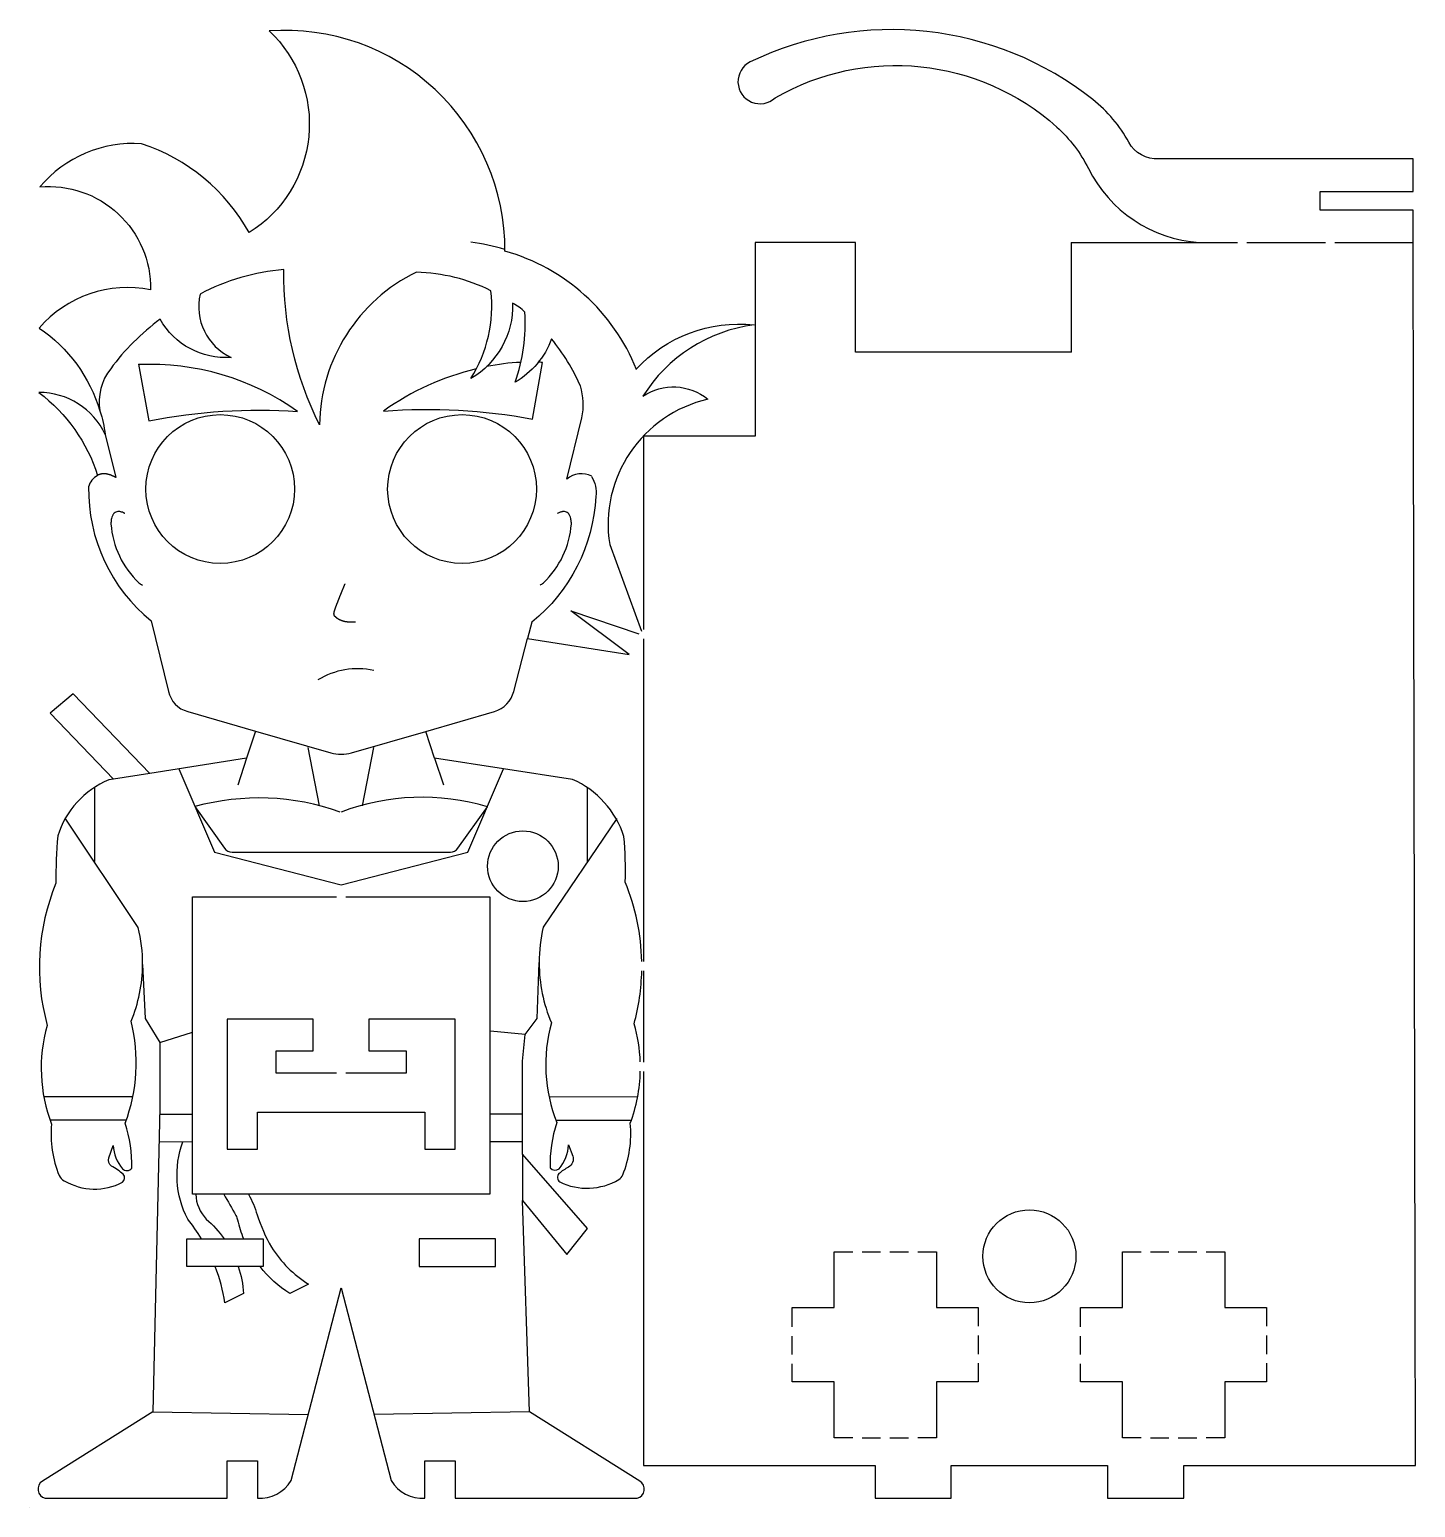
# Model space of a CAD drawing. Extents: x 0 to 149, y 0 to 159.
import ezdxf

# ---------------------------------------------------------------- set-up
doc = ezdxf.new("R2010")
doc.units = 0
doc.header["$MEASUREMENT"] = 0
doc.layers.add('Corte exterior', color=1, linetype='Continuous', true_color=0xff0000)
doc.layers.add('grabado linea medio', color=3, linetype='Continuous', true_color=0x00ff00)

msp = doc.modelspace()

# ---------------------------------------------------------------- linework, layer by layer
at = {"layer": 'Corte exterior'}
for p, q in [((111.99, 136.02), (129.88, 136.02)), ((112.01, 124.22), (112.01, 136.02)), ((130.88, 136.02), (139.33, 136.02)), ((140.33, 136.02), (148.77, 136.02)), ((112.01, 124.22), (88.81, 124.22)), ((66, 93.4), (66, 58.71)), ((66, 57.71), (66, 47.89)), ((89.5, 27.5), (91.5, 27.5)), ((92.5, 27.5), (94.5, 27.5)), ((120.5, 27.5), (122.5, 27.5)), ((123.5, 27.5), (125.5, 27.5)), ((82, 16.46), (82, 18.41)), ((102, 18.5), (102, 16.5)), ((113, 16.46), (113, 18.41)), ((133, 18.5), (133, 16.5)), ((89.5, 7.5), (91.5, 7.5)), ((92.5, 7.5), (94.5, 7.5)), ((120.5, 7.5), (122.5, 7.5)), ((123.5, 7.5), (125.5, 7.5)), ((0, 0), (0, 0))]:
    msp.add_line(p, q, dxfattribs=at)
for points in [[(65.25, 122.36, 0.23406), (51.11, 135.1, 0.436275), (25.77, 158.79, -0.490565), (23.61, 137.09, 0.18882), (12.04, 146.65, 0.238867), (1.11, 142.01, -0.4443), (13.02, 130.94, 0.270289), (1.03, 126.83, -0.172788), (7.57, 117.92, -0.04251), (8.14, 115.38, 0.2936), (1.01, 119.9, -0.154742), (7.32, 110.99, 0.201209), (6.35, 109.76, 0.230184), (13.08, 95.33), (14.94, 87.76, 0.288312), (17.01, 85.6), (24.29, 83.49), (23.34, 80.56), (12.92, 78.93), (4.67, 87.51), (2.23, 85.42), (9.01, 78.32), (8.52, 78.24, 0.223442), (3.03, 72.21, 0.025954), (2.83, 67.12, 0.165718), (1.9, 51.84, 0.162564), (2.36, 41.21, 0.118162), (3.18, 35.7, 0.192485), (3.73, 35.14, 0.263522), (9.99, 34.98, 0.411221), (10.08, 35.83, 0.046503), (8.8, 36.71, -0.303964), (8.51, 37.59), (9, 38.93, 0.159849), (9.98, 36.42, 0.43754), (10.99, 36.47, 0.08712), (10.28, 41.32, 0.152745), (10.92, 52.28, 0.096582), (12.15, 58.38), (12.43, 52.57), (14, 50), (14, 43), (13.24, 10.28), (1.38, 2.82, 0.658857), (1.66, 1), (21.25, 1), (21.25, 5), (24.5, 5), (24.5, 1, 0.289145), (28.11, 2.9), (33.5, 23.63), (38.89, 2.9, 0.289145), (42.5, 1), (42.5, 5), (45.75, 5), (45.75, 1), (65.34, 1, 0.658857), (65.62, 2.82), (53.76, 10.28), (53, 33), (57.77, 27.2), (60, 30), (53, 38), (53, 48), (53.29, 50.85), (54.57, 52.57), (54.79, 58.59, 0.100239), (56.1, 52.11, 0.161702), (56.68, 41.38, 0.086027), (55.96, 36.51, 0.355057), (56.94, 36.41, 0.160749), (57.95, 39), (58.4, 37.79, -0.36421), (57.93, 36.59, 0.050718), (56.91, 35.9, 0.447052), (57, 35, 0.25015), (63.36, 35.26, 0.166976), (63.78, 35.76, 0.117451), (64.59, 41.31, 0.084438), (65.66, 46.91)], [(66, 46.89), (66, 4.52), (90.9, 4.5), (90.9, 1.01), (99.1, 1.01), (99.1, 4.51), (115.9, 4.51), (115.9, 1.01), (124.1, 1.01), (124.1, 4.51), (149, 4.5), (148.77, 136.02), (148.77, 139.52), (138.77, 139.52), (138.77, 141.52), (148.77, 141.52), (148.77, 145.02), (121.42, 145.02, -0.289417), (118.18, 146.82, 0.100772), (114.32, 151.4, 0.287618), (77.48, 155.45, 1.156567), (80.16, 151.59, -0.324348), (110.44, 148.45, -0.094196), (113.84, 143.99, 0.264122), (125.75, 136.02)], [(65.2, 122.37, -0.241702), (77.89, 127.16, 0.227189), (65.95, 119.49, -0.332543), (72.94, 119.18, 0.39403), (62.37, 103.54), (65.8, 94.25)], [(65.82, 58.71, 0.092237), (64.05, 67.24, 0.028861), (63.9, 72.17, 0.2157), (58.37, 78.28), (43.55, 80.58), (42.6, 83.46), (49.99, 85.6, 0.267752), (52.06, 87.76), (53.53, 93.43), (64.46, 91.71), (58.2, 96.41), (65.5, 93.94)], [(65.66, 47.91, 0.061158), (65, 52, 0.0608), (65.82, 57.71)]]:
    msp.add_lwpolyline(points, format="xyb", dxfattribs=at)
for points in [[(88.81, 124.22), (88.81, 136.02), (78.01, 136.02), (78.01, 115.21)], [(78.01, 115.21), (66, 115.22), (66, 94.4)], [(34, 65.68), (49.5, 65.68), (49.5, 33.68), (17.5, 33.68), (17.5, 65.68), (33, 65.68)], [(33, 46.7), (26.5, 46.7), (26.5, 49.1), (30.5, 49.1), (30.5, 52.52), (21.25, 52.52), (21.25, 38.52), (24.5, 38.52), (24.5, 42.52), (42.5, 42.52), (42.5, 38.52), (45.75, 38.52), (45.75, 52.52), (36.49, 52.52), (36.49, 49.1), (40.5, 49.1), (40.5, 46.7), (34, 46.7)], [(82, 19.41), (82, 21.5), (86.5, 21.5), (86.5, 27.5), (88.5, 27.5)], [(95.5, 27.5), (97.5, 27.5), (97.5, 21.5), (102, 21.5), (102, 19.5)], [(113, 19.41), (113, 21.5), (117.5, 21.5), (117.5, 27.5), (119.5, 27.5)], [(126.5, 27.5), (128.5, 27.5), (128.5, 21.5), (133, 21.5), (133, 19.5)], [(88.5, 7.5), (86.5, 7.5), (86.5, 13.5), (82, 13.5), (82, 15.46)], [(102, 15.5), (102, 13.5), (97.5, 13.5), (97.5, 7.5), (95.5, 7.5)], [(119.5, 7.5), (117.5, 7.5), (117.5, 13.5), (113, 13.5), (113, 15.46)], [(133, 15.5), (133, 13.5), (128.5, 13.5), (128.5, 7.5), (126.5, 7.5)]]:
    msp.add_lwpolyline(points, dxfattribs=at)
for points in [[(25.1, 25.9), (16.9, 25.9), (16.9, 28.9), (25.1, 28.9)], [(50.1, 25.9), (50.1, 28.9), (41.9, 28.9), (41.9, 25.9)]]:
    msp.add_lwpolyline(points, close=True, dxfattribs=at)
for centre, radius in [((20.5, 109.52), 8), ((46.5, 109.52), 8), ((107.5, 27.01), 5)]:
    msp.add_circle(centre, radius, dxfattribs=at)
at = {"layer": 'grabado linea medio'}
for p, q in [((29.91, 81.73), (31.14, 75.44)), ((36.98, 81.74), (35.75, 75.44)), ((23.34, 80.56), (22.4, 77.68)), ((43.55, 80.58), (44.5, 77.7)), ((12.92, 78.93), (9.01, 78.32)), ((7, 69.46), (7, 77.45)), ((60, 69.45), (60, 77.42)), ((14, 50), (17.52, 51.12)), ((53.29, 50.85), (49.54, 51.23)), ((11.1, 44.16), (1.56, 44.17)), ((55.86, 44.15), (65.38, 44.18)), ((10.38, 41.64), (2.23, 41.64)), ((14, 42.3), (17.5, 42.3)), ((53, 42.3), (49.5, 42.3)), ((56.62, 41.64), (64.7, 41.64)), ((13.92, 39.36), (17.5, 39.3)), ((53, 39.31), (49.5, 39.3)), ((53, 38), (53, 33)), ((13.24, 10.28), (29.96, 10)), ((53.76, 10.28), (37.04, 10))]:
    msp.add_line(p, q, dxfattribs=at)
for points in [[(60.44, 110.89, 0.313083), (57.75, 110.58), (59.37, 117.17, 0.132912), (59.22, 120.61, 0.068683), (56.12, 125.66, -0.172665), (52.2, 121, 0.105901), (53.24, 128.54, 0.095651), (51.94, 129.49, -0.272572), (47.45, 121.41, 0.170023), (49.6, 130.85, 0.10799), (41.6, 132.84, 0.283929), (31.18, 116.43, -0.121021), (27.35, 133.11, 0.103149), (18.33, 130.48, 0.353659), (21.66, 123.68, -0.292757), (14.04, 127.78, 0.075271), (8.72, 122.46, 0.214477), (7.57, 117.92)], [(11.72, 122.93), (12.82, 116.85, -0.06453), (28.82, 117.87, 0.167035), (11.72, 122.9)], [(48.03, 122.43, 0.099142), (38.07, 117.91, -0.06453), (54.08, 117.04), (55.13, 123.13, 0.024609), (54.7, 123.16)], [(60.42, 110.87, -0.17857), (60.88, 108.72, -0.212711), (54, 95.19), (53.53, 93.43)], [(24.29, 83.49), (32.39, 81.15, 0.141946), (34.61, 81.15), (42.6, 83.46)], [(33.4, 74.78, 0.154001), (17.78, 75.37), (20.95, 70.89, 0.24328), (21.77, 70.47), (45.24, 70.47, 0.24328), (46.05, 70.89), (49.22, 75.36, 0.163177), (33.5, 74.78)], [(12.15, 58.38, 0.061966), (11.68, 62.37), (3.84, 74.11)], [(63.14, 74.08), (55.23, 62.41, 0.057816), (54.79, 58.59)], [(18.49, 28.9, 0.034402), (17, 31, -0.208995), (16.48, 39.31)], [(17.86, 33.68, 0.176731), (19, 31, -0.061848), (20.91, 28.9)], [(20.87, 33.68, -0.019251), (22.18, 31.39, -0.062107), (22.35, 30.92, 0.041314), (23.01, 28.9)], [(23.55, 33.68, -0.047509), (24.47, 31.47, 0.053949), (26, 28, 0.111534), (30, 24), (28, 23, -0.087159), (24.78, 25.9)], [(22.43, 25.9, -0.066675), (23, 23), (21, 22, 0.055502), (19.96, 25.9)]]:
    msp.add_lwpolyline(points, format="xyb", dxfattribs=at)
at = {"layer": 'grabado linea medio', "flags": 128}
for points in [[(8.14, 115.38), (9.28, 110.75), (9.27, 110.76), (9.25, 110.77), (9.24, 110.77), (9.23, 110.78), (9.22, 110.79), (9.21, 110.79), (9.19, 110.8), (9.18, 110.81), (9.17, 110.81), (9.16, 110.82), (9.15, 110.82), (9.13, 110.83), (9.12, 110.84), (9.11, 110.84), (9.1, 110.85), (9.08, 110.86), (9.07, 110.86), (9.06, 110.87), (9.05, 110.87), (9.04, 110.88), (9.03, 110.88), (9.01, 110.89), (9, 110.9), (8.99, 110.9), (8.98, 110.91), (8.97, 110.91), (8.95, 110.92), (8.94, 110.92), (8.93, 110.93), (8.92, 110.93), (8.91, 110.94), (8.9, 110.94), (8.88, 110.95), (8.87, 110.95), (8.86, 110.96), (8.85, 110.96), (8.84, 110.97), (8.83, 110.97), (8.82, 110.98), (8.8, 110.98), (8.79, 110.99), (8.78, 110.99), (8.77, 111), (8.76, 111), (8.75, 111), (8.74, 111.01), (8.72, 111.01), (8.71, 111.02), (8.7, 111.02), (8.69, 111.03), (8.68, 111.03), (8.67, 111.03), (8.66, 111.04), (8.65, 111.04), (8.63, 111.04), (8.62, 111.05), (8.61, 111.05), (8.6, 111.06), (8.59, 111.06), (8.58, 111.06), (8.57, 111.07), (8.56, 111.07), (8.55, 111.07), (8.54, 111.08), (8.52, 111.08), (8.51, 111.08), (8.5, 111.08), (8.49, 111.09), (8.48, 111.09), (8.47, 111.09), (8.46, 111.1), (8.45, 111.1), (8.44, 111.1), (8.43, 111.1), (8.42, 111.11), (8.41, 111.11), (8.4, 111.11), (8.38, 111.11), (8.37, 111.12), (8.36, 111.12), (8.35, 111.12), (8.34, 111.12), (8.33, 111.12), (8.32, 111.13), (8.31, 111.13), (8.3, 111.13), (8.29, 111.13), (8.28, 111.13), (8.27, 111.14), (8.26, 111.14), (8.25, 111.14), (8.24, 111.14), (8.23, 111.14), (8.22, 111.14), (8.21, 111.15), (8.2, 111.15), (8.19, 111.15), (8.18, 111.15), (8.17, 111.15), (8.16, 111.15), (8.15, 111.15), (8.14, 111.15), (8.13, 111.15), (8.12, 111.15), (8.11, 111.16), (8.1, 111.16), (8.09, 111.16), (8.08, 111.16), (8.07, 111.16), (8.06, 111.16), (8.05, 111.16), (8.04, 111.16), (8.03, 111.16), (8.02, 111.16), (8.01, 111.16), (8, 111.16), (7.99, 111.16), (7.98, 111.16), (7.97, 111.16), (7.96, 111.16), (7.95, 111.16), (7.94, 111.16), (7.93, 111.16), (7.92, 111.16), (7.91, 111.16), (7.9, 111.16), (7.89, 111.16), (7.88, 111.16), (7.87, 111.16), (7.86, 111.15), (7.85, 111.15), (7.84, 111.15), (7.83, 111.15), (7.82, 111.15), (7.81, 111.15), (7.81, 111.15), (7.8, 111.15), (7.79, 111.15), (7.78, 111.15), (7.77, 111.14), (7.76, 111.14), (7.75, 111.14), (7.74, 111.14), (7.73, 111.14), (7.72, 111.14), (7.71, 111.13), (7.7, 111.13), (7.69, 111.13), (7.69, 111.13), (7.68, 111.13), (7.67, 111.13), (7.66, 111.12), (7.65, 111.12), (7.64, 111.12), (7.63, 111.12), (7.62, 111.11), (7.61, 111.11), (7.6, 111.11), (7.6, 111.11), (7.59, 111.1), (7.58, 111.1), (7.57, 111.1), (7.56, 111.1), (7.55, 111.09), (7.54, 111.09), (7.53, 111.09), (7.53, 111.09), (7.52, 111.08), (7.51, 111.08), (7.5, 111.08), (7.49, 111.07), (7.48, 111.07), (7.47, 111.07), (7.47, 111.06), (7.46, 111.06), (7.45, 111.06), (7.44, 111.05), (7.43, 111.05), (7.42, 111.05), (7.41, 111.04), (7.41, 111.04), (7.4, 111.03), (7.39, 111.03), (7.38, 111.03), (7.37, 111.02), (7.37, 111.02), (7.36, 111.01), (7.35, 111.01), (7.34, 111.01), (7.33, 111), (7.32, 111), (7.32, 110.99)], [(33.9, 99.33), (33.88, 99.3), (33.87, 99.26), (33.85, 99.22), (33.84, 99.19), (33.82, 99.15), (33.81, 99.11), (33.79, 99.08), (33.78, 99.04), (33.76, 99.01), (33.75, 98.97), (33.74, 98.94), (33.72, 98.9), (33.71, 98.87), (33.69, 98.83), (33.68, 98.8), (33.67, 98.77), (33.65, 98.73), (33.64, 98.7), (33.63, 98.67), (33.61, 98.63), (33.6, 98.6), (33.59, 98.57), (33.58, 98.54), (33.56, 98.51), (33.55, 98.48), (33.54, 98.45), (33.53, 98.42), (33.51, 98.38), (33.5, 98.35), (33.49, 98.33), (33.48, 98.3), (33.46, 98.27), (33.45, 98.24), (33.44, 98.21), (33.43, 98.18), (33.42, 98.15), (33.41, 98.12), (33.4, 98.1), (33.38, 98.07), (33.37, 98.04), (33.36, 98.01), (33.35, 97.99), (33.34, 97.96), (33.33, 97.93), (33.32, 97.91), (33.31, 97.88), (33.3, 97.86), (33.29, 97.83), (33.28, 97.81), (33.27, 97.78), (33.26, 97.76), (33.25, 97.73), (33.24, 97.71), (33.23, 97.69), (33.22, 97.66), (33.21, 97.64), (33.2, 97.61), (33.19, 97.59), (33.18, 97.57), (33.17, 97.55), (33.17, 97.52), (33.16, 97.5), (33.15, 97.48), (33.14, 97.46), (33.13, 97.44), (33.12, 97.42), (33.11, 97.39), (33.11, 97.37), (33.1, 97.35), (33.09, 97.33), (33.08, 97.31), (33.07, 97.29), (33.07, 97.27), (33.06, 97.25), (33.05, 97.23), (33.04, 97.21), (33.04, 97.19), (33.03, 97.18), (33.02, 97.16), (33.01, 97.14), (33.01, 97.12), (33, 97.1), (32.99, 97.08), (32.99, 97.07), (32.98, 97.05), (32.97, 97.03), (32.97, 97.02), (32.96, 97), (32.95, 96.98), (32.95, 96.97), (32.94, 96.95), (32.94, 96.93), (32.93, 96.92), (32.92, 96.9), (32.92, 96.89), (32.91, 96.87), (32.91, 96.85), (32.9, 96.84), (32.9, 96.82), (32.89, 96.81), (32.88, 96.8), (32.88, 96.78), (32.87, 96.77), (32.87, 96.75), (32.86, 96.74), (32.86, 96.72), (32.85, 96.71), (32.85, 96.7), (32.84, 96.68), (32.84, 96.67), (32.84, 96.66), (32.83, 96.65), (32.83, 96.63), (32.82, 96.62), (32.82, 96.61), (32.81, 96.6), (32.81, 96.58), (32.81, 96.57), (32.8, 96.56), (32.8, 96.55), (32.79, 96.54), (32.79, 96.53), (32.79, 96.52), (32.78, 96.5), (32.78, 96.49), (32.78, 96.48), (32.77, 96.47), (32.77, 96.46), (32.77, 96.45), (32.76, 96.44), (32.76, 96.43), (32.76, 96.42), (32.75, 96.41), (32.75, 96.4), (32.75, 96.39), (32.75, 96.38), (32.74, 96.37), (32.74, 96.36), (32.74, 96.36), (32.74, 96.35), (32.73, 96.34), (32.73, 96.33), (32.73, 96.32), (32.73, 96.31), (32.73, 96.3), (32.72, 96.3), (32.72, 96.29), (32.72, 96.28), (32.72, 96.27), (32.72, 96.26), (32.71, 96.26), (32.71, 96.25), (32.71, 96.24), (32.71, 96.24), (32.71, 96.23), (32.71, 96.22), (32.71, 96.21), (32.7, 96.21), (32.7, 96.2), (32.7, 96.19), (32.7, 96.19), (32.7, 96.18), (32.7, 96.17), (32.7, 96.17), (32.7, 96.16), (32.7, 96.16), (32.7, 96.15), (32.7, 96.14), (32.7, 96.14), (32.7, 96.13), (32.69, 96.13), (32.69, 96.12), (32.69, 96.12), (32.69, 96.11), (32.69, 96.1), (32.69, 96.1), (32.69, 96.09), (32.69, 96.09), (32.69, 96.08), (32.69, 96.08), (32.69, 96.07), (32.69, 96.07), (32.69, 96.07), (32.69, 96.06), (32.69, 96.06), (32.69, 96.05), (32.7, 96.05), (32.7, 96.04), (32.7, 96.04), (32.7, 96.03), (32.7, 96.03), (32.7, 96.03), (32.7, 96.02), (32.7, 96.02), (32.7, 96.01), (32.7, 96.01), (32.7, 96.01), (32.7, 96), (32.7, 96), (32.71, 95.99), (32.71, 95.99), (32.71, 95.99), (32.71, 95.98), (32.71, 95.98), (32.71, 95.98), (32.71, 95.97), (32.71, 95.97), (32.72, 95.97), (32.72, 95.96), (32.72, 95.96), (32.72, 95.96), (32.72, 95.95), (32.72, 95.95), (32.73, 95.95), (32.73, 95.94), (32.73, 95.94), (32.73, 95.94), (32.73, 95.93), (32.74, 95.93), (32.74, 95.93), (32.74, 95.93), (32.74, 95.92), (32.74, 95.92), (32.75, 95.92), (32.75, 95.91), (32.75, 95.91), (32.75, 95.91), (32.75, 95.91), (32.76, 95.9), (32.76, 95.9), (32.76, 95.9), (32.76, 95.89), (32.77, 95.89), (32.77, 95.89), (32.77, 95.89), (32.77, 95.88), (32.78, 95.88), (32.78, 95.88), (32.78, 95.88), (32.78, 95.87), (32.79, 95.87), (32.79, 95.87), (32.79, 95.87), (32.8, 95.86), (32.8, 95.86), (32.8, 95.86), (32.8, 95.85), (32.81, 95.85), (32.81, 95.85), (32.81, 95.85), (32.82, 95.84), (32.82, 95.84), (32.82, 95.84), (32.83, 95.83), (32.83, 95.83), (32.83, 95.83), (32.84, 95.83), (32.84, 95.82), (32.84, 95.82), (32.85, 95.82), (32.85, 95.81), (32.85, 95.81), (32.86, 95.81), (32.86, 95.81), (32.86, 95.8), (32.87, 95.8), (32.87, 95.8), (32.87, 95.79), (32.88, 95.79), (32.88, 95.79), (32.88, 95.78), (32.89, 95.78), (32.89, 95.78), (32.9, 95.77), (32.9, 95.77), (32.9, 95.77), (32.91, 95.76), (32.91, 95.76), (32.91, 95.76), (32.92, 95.76), (32.92, 95.75), (32.93, 95.75), (32.93, 95.75), (32.93, 95.74), (32.94, 95.74), (32.94, 95.74), (32.95, 95.73), (32.95, 95.73), (32.96, 95.73), (32.96, 95.72), (32.96, 95.72), (32.97, 95.72), (32.97, 95.71), (32.98, 95.71), (32.98, 95.7), (32.99, 95.7), (32.99, 95.7), (32.99, 95.69), (33, 95.69), (33, 95.69), (33.01, 95.68), (33.01, 95.68), (33.02, 95.68), (33.02, 95.67), (33.03, 95.67), (33.03, 95.67), (33.04, 95.66), (33.04, 95.66), (33.05, 95.66), (33.05, 95.65), (33.06, 95.65), (33.06, 95.65), (33.07, 95.64), (33.07, 95.64), (33.08, 95.64), (33.08, 95.63), (33.09, 95.63), (33.09, 95.62), (33.1, 95.62), (33.1, 95.62), (33.11, 95.61), (33.11, 95.61), (33.12, 95.61), (33.13, 95.6), (33.13, 95.6), (33.14, 95.6), (33.14, 95.59), (33.15, 95.59), (33.15, 95.59), (33.16, 95.58), (33.16, 95.58), (33.17, 95.57), (33.18, 95.57), (33.18, 95.57), (33.19, 95.56), (33.19, 95.56), (33.2, 95.56), (33.21, 95.55), (33.21, 95.55), (33.22, 95.55), (33.22, 95.54), (33.23, 95.54), (33.24, 95.54), (33.24, 95.53), (33.25, 95.53), (33.26, 95.53), (33.26, 95.52), (33.27, 95.52), (33.28, 95.52), (33.28, 95.51), (33.29, 95.51), (33.3, 95.5), (33.3, 95.5), (33.31, 95.5), (33.32, 95.49), (33.32, 95.49), (33.33, 95.49), (33.34, 95.48), (33.34, 95.48), (33.35, 95.48), (33.36, 95.47), (33.36, 95.47), (33.37, 95.47), (33.38, 95.46), (33.39, 95.46), (33.39, 95.46), (33.4, 95.45), (33.41, 95.45), (33.42, 95.45), (33.42, 95.44), (33.43, 95.44), (33.44, 95.44), (33.45, 95.43), (33.45, 95.43), (33.46, 95.43), (33.47, 95.42), (33.48, 95.42), (33.48, 95.42), (33.49, 95.42), (33.5, 95.41), (33.51, 95.41), (33.52, 95.41), (33.52, 95.4), (33.53, 95.4), (33.54, 95.4), (33.55, 95.39), (33.56, 95.39), (33.56, 95.39), (33.57, 95.38), (33.58, 95.38), (33.59, 95.38), (33.6, 95.38), (33.61, 95.37), (33.62, 95.37), (33.62, 95.37), (33.63, 95.36), (33.64, 95.36), (33.65, 95.36), (33.66, 95.36), (33.67, 95.35), (33.68, 95.35), (33.69, 95.35), (33.7, 95.35), (33.7, 95.34), (33.71, 95.34), (33.72, 95.34), (33.73, 95.33), (33.74, 95.33), (33.75, 95.33), (33.76, 95.33), (33.77, 95.32), (33.78, 95.32), (33.79, 95.32), (33.8, 95.32), (33.81, 95.31), (33.82, 95.31), (33.83, 95.31), (33.84, 95.31), (33.85, 95.31), (33.86, 95.3), (33.87, 95.3), (33.88, 95.3), (33.89, 95.3), (33.9, 95.29), (33.91, 95.29), (33.92, 95.29), (33.93, 95.29), (33.94, 95.29), (33.95, 95.28), (33.96, 95.28), (33.97, 95.28), (33.98, 95.28), (33.99, 95.28), (34, 95.27), (34.01, 95.27), (34.03, 95.27), (34.04, 95.27), (34.05, 95.27), (34.06, 95.27), (34.07, 95.26), (34.08, 95.26), (34.09, 95.26), (34.1, 95.26), (34.12, 95.26), (34.13, 95.26), (34.14, 95.25), (34.15, 95.25), (34.16, 95.25), (34.17, 95.25), (34.18, 95.25), (34.2, 95.25), (34.21, 95.25), (34.22, 95.24), (34.23, 95.24), (34.24, 95.24), (34.26, 95.24), (34.27, 95.24), (34.28, 95.24), (34.29, 95.24), (34.3, 95.24), (34.32, 95.24), (34.33, 95.24), (34.34, 95.23), (34.35, 95.23), (34.37, 95.23), (34.38, 95.23), (34.39, 95.23), (34.41, 95.23), (34.42, 95.23), (34.43, 95.23), (34.44, 95.23), (34.46, 95.23), (34.47, 95.23), (34.48, 95.23), (34.5, 95.23), (34.51, 95.23), (34.52, 95.23), (34.54, 95.23), (34.55, 95.23), (34.56, 95.23), (34.58, 95.23), (34.59, 95.23), (34.61, 95.23), (34.62, 95.23), (34.63, 95.23), (34.65, 95.23), (34.66, 95.23), (34.68, 95.23), (34.69, 95.23), (34.7, 95.23), (34.72, 95.23), (34.73, 95.23), (34.75, 95.23), (34.76, 95.23), (34.78, 95.23), (34.79, 95.23), (34.81, 95.23), (34.82, 95.23), (34.84, 95.23), (34.85, 95.23), (34.87, 95.23), (34.88, 95.23), (34.9, 95.24), (34.91, 95.24), (34.93, 95.24), (34.94, 95.24), (34.96, 95.24), (34.97, 95.24), (34.99, 95.24), (35, 95.24), (35.02, 95.24), (35.03, 95.25)]]:
    msp.add_lwpolyline(points, dxfattribs=at)
for points in [[(10.23, 106.9, 0.003587), (10.2, 106.91, 0.038396), (9.98, 107.02, 0.033321), (9.82, 107.07, 0.031735), (9.7, 107.09, 0.032872), (9.59, 107.1, 0.039136), (9.48, 107.09, 0.160411), (9.11, 106.92, 0.039136), (9.04, 106.84, 0.032872), (8.97, 106.75, 0.031735), (8.91, 106.64, 0.033321), (8.85, 106.48, 0.038396), (8.79, 106.24, 0.051888), (8.75, 105.76, 0.186322), (11.75, 99.44, 0.048292), (12.13, 99.19)], [(54.88, 99.19, 0.048292), (55.25, 99.44, 0.186322), (58.25, 105.76, 0.051888), (58.21, 106.24, 0.038396), (58.15, 106.48, 0.033321), (58.09, 106.64, 0.031735), (58.03, 106.75, 0.032872), (57.97, 106.84, 0.039136), (57.89, 106.92, 0.160411), (57.52, 107.09, 0.039136), (57.41, 107.1, 0.032872), (57.31, 107.09, 0.031735), (57.18, 107.07, 0.033321), (57.03, 107.02, 0.038396), (56.8, 106.91, 0.003587), (56.77, 106.9)]]:
    msp.add_lwpolyline(points, format="xyb", dxfattribs=at)
at = {"layer": 'grabado linea medio'}
msp.add_lwpolyline([(16.04, 79.43), (19.88, 70.47), (33.5, 66.95), (47.12, 70.47), (50.96, 79.43)], dxfattribs=at)
msp.add_circle((53.04, 68.96), 3.8, dxfattribs=at)
for centre, radius, start, end in [((44.55, 113.81), 22.44, 73.0561, 82.6197), ((53.67, 100.91), 22.24, 92.1658, 101.7741), ((35.25, 82), 8.19, 77.6708, 121.2538)]:
    msp.add_arc(centre, radius, start, end, dxfattribs=at)

doc.saveas('drawing.dxf')
